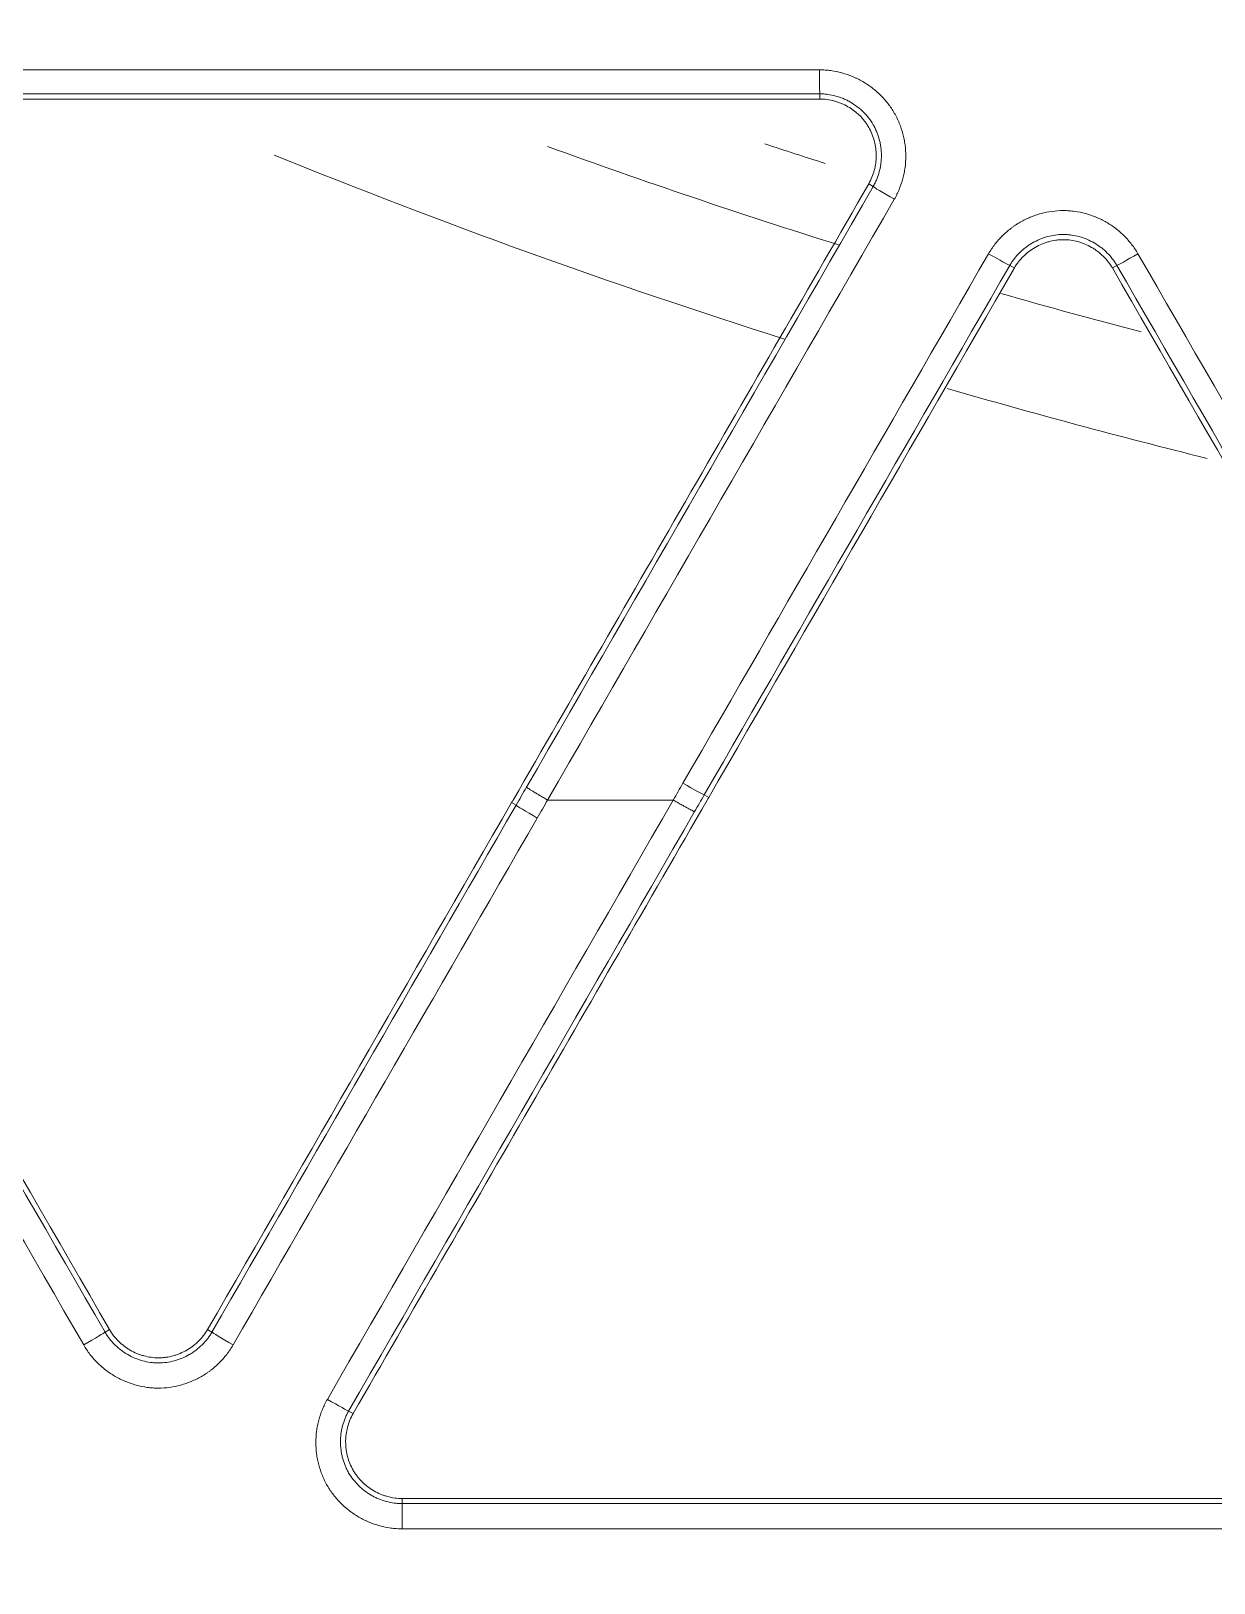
# Model space of a CAD drawing. Header units: inches. Extents: x 405346 to 489838, y -25612 to 14934.
# Drawn here: x 462739.77 to 462762.65, y 4169.88 to 4199.88 of the extents above; entities that cross this region are included whole.
import ezdxf

# ---------------------------------------------------------------- set-up
doc = ezdxf.new("R2010")
doc.units = ezdxf.units.IN
doc.header["$LTSCALE"] = 200
doc.header["$MEASUREMENT"] = 0
doc.layers.add('SS-EQ', color=2, linetype='Continuous', lineweight=20)

# ---------------------------------------------------------------- blocks, each defined once
blk = doc.blocks.new('4way무풍')
at = {"layer": 'SS-EQ'}
for p, q in [((-39.708, -122.858), (-39.708, -122.758)), ((-38.674, -124.549), (-38.76, -124.5)), ((-35.944, -126.125), (-36.031, -126.075)), ((-33.962, -126.075), (-34.049, -126.125)), ((-45.579, -136.51), (-45.666, -136.46)), ((-41.941, -136.311), (-41.854, -136.361)), ((-53.529, -146.698), (-53.443, -146.648)), ((-51.547, -146.648), (-51.461, -146.698)), ((-48.818, -148.224), (-48.732, -148.274)), ((-47.784, -149.915), (-47.784, -150.014))]:
    blk.add_line(p, q, dxfattribs=at)
for radius, start, end in [(131.692, 250.03147, 252.61537), (130.269, 251.76308, 252.30048), (133.744, 247.92891, 252.4228), (131.692, 254.04315, 255.26667), (133.744, 253.8302, 256.06284)]:
    blk.add_arc((0, 0), radius, start, end, dxfattribs=at)
for centre, major_axis, ratio, start_param, end_param in [((-39.708, -122.284), (0, -0.474), 0.004286, 4.734848, 6.248278), ((-38.263, -124.786), (-0.41, 0.237), 0.021992, 0.034915, 1.578833), ((-36.441, -125.838), (-0.41, 0.237), 0.022134, 1.579183, 3.106678), ((-33.552, -125.838), (-0.41, -0.237), 0.018567, 0.034913, 1.556037), ((-42.351, -136.074), (-0.41, 0.237), 0.024061, 1.580038, 3.106676), ((-45.169, -136.747), (0.41, -0.237), 0.024189, 3.176509, 4.721402), ((-53.939, -146.934), (-0.41, -0.237), 0.020582, 1.553548, 3.106679), ((-51.051, -146.934), (-0.41, 0.237), 0.025214, 0.034918, 1.580291), ((-49.228, -147.986), (-0.41, 0.237), 0.025309, 1.58059, 3.106675), ((-47.784, -150.488), (0, -0.474), 0.00394, 3.176455, 4.739626)]:
    blk.add_ellipse(centre, major_axis=major_axis, ratio=ratio, start_param=start_param, end_param=end_param, dxfattribs=at)
for points, knots in [([(-0.032, -346.294), (-6.969, -346.294), (-13.906, -346.294), (-27.78, -346.294), (-34.717, -346.294), (-55.528, -346.294), (-69.403, -346.294), (-97.151, -346.294), (-111.025, -346.294), (-138.774, -346.294), (-152.648, -346.294), (-180.396, -346.294), (-194.27, -346.294), (-215.082, -346.294), (-222.019, -346.294), (-235.893, -346.294), (-242.83, -346.294), (-253.236, -346.294), (-256.704, -346.293), (-263.641, -346.293), (-267.11, -346.294), (-272.313, -346.294), (-274.047, -346.294), (-276.648, -346.294), (-277.515, -346.294), (-279.25, -346.294), (-280.117, -346.293), (-281.418, -346.293), (-281.851, -346.293), (-282.718, -346.293), (-283.152, -346.293), (-283.802, -346.293), (-284.019, -346.294), (-284.453, -346.294), (-284.669, -346.294), (-285.103, -346.294), (-285.32, -346.293), (-285.753, -346.291), (-285.97, -346.288), (-286.62, -346.277), (-287.053, -346.265), (-287.92, -346.232), (-288.353, -346.21), (-289.653, -346.133), (-290.519, -346.062), (-291.817, -345.929), (-292.25, -345.88), (-292.899, -345.799), (-293.116, -345.771), (-293.548, -345.713), (-294.627, -345.561), (-295.697, -345.382), (-298.249, -344.898), (-299.929, -344.504), (-302.417, -343.81), (-304.065, -343.313), (-305.692, -342.746), (-308.116, -341.843), (-309.711, -341.172), (-311.481, -340.336), (-311.677, -340.242), (-312.069, -340.051), (-312.265, -339.955), (-312.85, -339.663), (-313.238, -339.464), (-314.393, -338.857), (-315.91, -338.018), (-317.384, -337.119), (-318.837, -336.19), (-319.553, -335.711), (-320.962, -334.724), (-322.351, -333.708), (-324.369, -332.095), (-326.323, -330.394), (-327.582, -329.2), (-328.355, -328.435), (-328.586, -328.204), (-328.815, -327.971), (-328.968, -327.815), (-329.044, -327.737), (-329.423, -327.345), (-329.723, -327.029), (-330.61, -326.073), (-331.762, -324.777), (-333.398, -322.77), (-334.43, -321.391), (-335.932, -319.291), (-336.873, -317.851), (-338.196, -315.627), (-339.047, -314.124), (-339.838, -312.58), (-340.313, -311.601), (-340.454, -311.306), (-340.593, -311.01), (-340.685, -310.813), (-340.731, -310.713), (-340.958, -310.218), (-341.135, -309.821), (-341.654, -308.624), (-342.309, -307.019), (-343.186, -304.583), (-343.7, -302.939), (-344.419, -300.46), (-344.828, -298.788), (-345.336, -296.251), (-345.487, -295.401), (-345.755, -293.691), (-345.871, -292.831), (-345.994, -291.749), (-346.017, -291.533), (-346.062, -291.099), (-346.083, -290.882), (-346.143, -290.23), (-346.178, -289.796), (-346.239, -288.927), (-346.265, -288.493), (-346.307, -287.624), (-346.324, -287.19), (-346.342, -286.538), (-346.347, -286.321), (-346.354, -285.886), (-346.356, -285.669), (-346.359, -285.235), (-346.359, -285.017), (-346.359, -284.583), (-346.359, -284.366), (-346.358, -283.714), (-346.358, -283.28), (-346.358, -282.411), (-346.358, -281.976), (-346.358, -280.673), (-346.358, -279.804), (-346.359, -278.066), (-346.359, -277.197), (-346.359, -274.59), (-346.359, -272.852), (-346.358, -264.163), (-346.358, -257.211), (-346.359, -236.356), (-346.359, -222.453), (-346.359, -194.646), (-346.359, -180.743), (-346.359, -152.936), (-346.359, -139.033), (-346.359, -111.226), (-346.359, -69.517), (-346.359, -27.807), (-346.359, 0)], [0, 0, 0, 0, 0.03125, 0.03125, 0.0625, 0.0625, 0.125, 0.125, 0.1875, 0.1875, 0.25, 0.25, 0.3125, 0.3125, 0.34375, 0.34375, 0.375, 0.375, 0.390625, 0.390625, 0.40625, 0.40625, 0.414063, 0.414063, 0.417969, 0.417969, 0.421875, 0.421875, 0.423828, 0.423828, 0.425781, 0.425781, 0.426758, 0.426758, 0.427734, 0.427734, 0.428711, 0.428711, 0.429688, 0.429688, 0.431641, 0.431641, 0.433594, 0.433594, 0.4375, 0.4375, 0.439453, 0.439453, 0.44043, 0.44043, 0.441406, 0.445313, 0.445313, 0.453125, 0.453125, 0.457031, 0.460938, 0.460938, 0.46875, 0.46875, 0.469727, 0.469727, 0.470703, 0.470703, 0.472656, 0.472656, 0.476563, 0.480469, 0.480469, 0.484375, 0.484375, 0.488281, 0.492188, 0.496094, 0.5, 0.5, 0.500977, 0.501465, 0.501465, 0.501953, 0.501953, 0.503906, 0.503906, 0.507813, 0.511719, 0.515625, 0.515625, 0.523438, 0.523438, 0.527344, 0.53125, 0.53125, 0.532227, 0.532715, 0.532715, 0.533203, 0.533203, 0.535156, 0.535156, 0.539063, 0.542969, 0.546875, 0.546875, 0.554688, 0.554688, 0.558594, 0.558594, 0.5625, 0.5625, 0.563477, 0.563477, 0.564453, 0.564453, 0.566406, 0.566406, 0.568359, 0.568359, 0.570313, 0.570313, 0.571289, 0.571289, 0.572266, 0.572266, 0.573242, 0.573242, 0.574219, 0.574219, 0.576172, 0.576172, 0.578125, 0.578125, 0.582031, 0.582031, 0.585938, 0.585938, 0.59375, 0.59375, 0.625, 0.625, 0.6875, 0.6875, 0.75, 0.75, 0.8125, 0.8125, 0.875, 1, 1, 1, 1]), ([(-345.164, 0), (-345.164, -27.72), (-345.163, -69.3), (-345.162, -110.879), (-345.161, -138.599), (-345.16, -152.459), (-345.158, -180.179), (-345.157, -194.038), (-345.154, -221.758), (-345.152, -235.618), (-345.147, -256.408), (-345.146, -263.338), (-345.145, -272), (-345.144, -273.733), (-345.144, -276.331), (-345.144, -277.198), (-345.143, -278.93), (-345.142, -279.796), (-345.142, -281.096), (-345.141, -281.529), (-345.141, -282.395), (-345.141, -282.828), (-345.141, -283.694), (-345.141, -284.128), (-345.14, -284.777), (-345.139, -284.994), (-345.136, -285.427), (-345.134, -285.643), (-345.124, -286.293), (-345.113, -286.726), (-345.08, -287.592), (-345.06, -288.025), (-345.009, -288.891), (-344.978, -289.324), (-344.926, -289.973), (-344.898, -290.298), (-344.868, -290.623), (-344.847, -290.839), (-344.836, -290.947), (-344.736, -291.92), (-344.629, -292.78), (-344.379, -294.49), (-344.236, -295.341), (-343.754, -297.876), (-343.361, -299.547), (-342.665, -302.025), (-342.166, -303.667), (-341.312, -306.101), (-340.67, -307.704), (-340.162, -308.899), (-339.901, -309.494), (-339.629, -310.087), (-339.446, -310.481), (-339.353, -310.678), (-338.885, -311.657), (-338.495, -312.43), (-337.684, -313.955), (-337.263, -314.706), (-336.391, -316.189), (-335.94, -316.919), (-335.007, -318.36), (-334.525, -319.069), (-333.532, -320.468), (-332.508, -321.846), (-330.881, -323.85), (-329.735, -325.144), (-328.853, -326.098), (-328.555, -326.413), (-328.177, -326.804), (-328.101, -326.882), (-327.949, -327.038), (-327.721, -327.27), (-327.491, -327.501), (-326.721, -328.264), (-325.466, -329.454), (-323.518, -331.15), (-321.504, -332.756), (-320.119, -333.767), (-318.711, -334.749), (-317.997, -335.224), (-316.546, -336.146), (-315.81, -336.593), (-314.315, -337.455), (-313.557, -337.871), (-312.595, -338.371), (-312.305, -338.52), (-312.014, -338.667), (-311.819, -338.764), (-311.722, -338.813), (-311.235, -339.053), (-310.844, -339.241), (-309.666, -339.791), (-308.875, -340.139), (-307.283, -340.8), (-305.68, -341.425), (-303.244, -342.258), (-301.598, -342.743), (-299.114, -343.417), (-297.436, -343.797), (-294.888, -344.259), (-294.033, -344.395), (-292.957, -344.543), (-292.742, -344.571), (-292.31, -344.625), (-291.663, -344.704), (-291.015, -344.771), (-289.72, -344.892), (-288.856, -344.954), (-287.56, -345.019), (-287.128, -345.036), (-286.48, -345.054), (-286.264, -345.059), (-285.831, -345.067), (-285.615, -345.069), (-285.183, -345.073), (-284.967, -345.074), (-284.534, -345.075), (-284.318, -345.075), (-283.67, -345.076), (-283.237, -345.076), (-282.589, -345.076), (-282.373, -345.076), (-281.94, -345.076), (-281.724, -345.076), (-281.075, -345.076), (-280.643, -345.077), (-279.346, -345.077), (-278.481, -345.078), (-276.752, -345.079), (-275.887, -345.079), (-273.293, -345.079), (-271.563, -345.08), (-262.916, -345.081), (-255.998, -345.082), (-242.162, -345.085), (-235.244, -345.086), (-221.408, -345.089), (-214.49, -345.09), (-193.736, -345.092), (-179.9, -345.094), (-152.228, -345.096), (-138.392, -345.096), (-110.72, -345.097), (-96.884, -345.098), (-69.212, -345.098), (-55.376, -345.099), (-34.622, -345.099), (-27.704, -345.099), (-13.868, -345.099), (-6.95, -345.099), (-0.032, -345.099)], [0, 0, 0, 0, 0.125, 0.1875, 0.1875, 0.25, 0.25, 0.3125, 0.3125, 0.375, 0.375, 0.40625, 0.40625, 0.414063, 0.414063, 0.417969, 0.417969, 0.421875, 0.421875, 0.423828, 0.423828, 0.425781, 0.425781, 0.427734, 0.427734, 0.428711, 0.428711, 0.429688, 0.429688, 0.431641, 0.431641, 0.433594, 0.433594, 0.435547, 0.435547, 0.436523, 0.437012, 0.437012, 0.4375, 0.4375, 0.441406, 0.441406, 0.445313, 0.445313, 0.453125, 0.453125, 0.457031, 0.460938, 0.464844, 0.464844, 0.466797, 0.467773, 0.467773, 0.46875, 0.46875, 0.472656, 0.472656, 0.476563, 0.476563, 0.480469, 0.480469, 0.484375, 0.484375, 0.488281, 0.492188, 0.496094, 0.496094, 0.498047, 0.498047, 0.498535, 0.498535, 0.499023, 0.5, 0.5, 0.503906, 0.507813, 0.511719, 0.515625, 0.515625, 0.519531, 0.519531, 0.523438, 0.523438, 0.527344, 0.527344, 0.52832, 0.528809, 0.528809, 0.529297, 0.529297, 0.53125, 0.53125, 0.535156, 0.535156, 0.539063, 0.542969, 0.546875, 0.546875, 0.554688, 0.554688, 0.558594, 0.558594, 0.55957, 0.55957, 0.560547, 0.5625, 0.5625, 0.566406, 0.566406, 0.568359, 0.568359, 0.569336, 0.569336, 0.570313, 0.570313, 0.571289, 0.571289, 0.572266, 0.572266, 0.574219, 0.574219, 0.575195, 0.575195, 0.576172, 0.576172, 0.578125, 0.578125, 0.582031, 0.582031, 0.585938, 0.585938, 0.59375, 0.59375, 0.625, 0.625, 0.65625, 0.65625, 0.6875, 0.6875, 0.75, 0.75, 0.8125, 0.8125, 0.875, 0.875, 0.9375, 0.9375, 0.96875, 0.96875, 1, 1, 1, 1]), ([(-39.71, -122.295), (-39.673, -122.295), (-39.636, -122.296), (-39.563, -122.301), (-39.527, -122.305), (-39.419, -122.32), (-39.277, -122.349), (-39.139, -122.396), (-39.055, -122.431), (-39.038, -122.439), (-39.005, -122.454), (-38.955, -122.477), (-38.907, -122.503), (-38.813, -122.558), (-38.753, -122.598), (-38.666, -122.664), (-38.638, -122.687), (-38.597, -122.723), (-38.583, -122.735), (-38.556, -122.76), (-38.543, -122.773), (-38.478, -122.837), (-38.382, -122.946), (-38.302, -123.066), (-38.247, -123.161), (-38.229, -123.193), (-38.197, -123.259), (-38.182, -123.292), (-38.141, -123.393), (-38.118, -123.461), (-38.091, -123.566), (-38.083, -123.602), (-38.072, -123.655), (-38.069, -123.673), (-38.063, -123.71), (-38.06, -123.728), (-38.049, -123.818), (-38.039, -123.963), (-38.049, -124.108), (-38.06, -124.198), (-38.063, -124.216), (-38.069, -124.252), (-38.072, -124.271), (-38.083, -124.324), (-38.091, -124.36), (-38.119, -124.465), (-38.142, -124.534), (-38.197, -124.668), (-38.229, -124.733), (-38.265, -124.797)], [0, 0, 0, 0, 0.03125, 0.03125, 0.0625, 0.0625, 0.125, 0.1875, 0.1875, 0.203125, 0.203125, 0.21875, 0.25, 0.25, 0.3125, 0.3125, 0.34375, 0.34375, 0.359375, 0.359375, 0.375, 0.375, 0.4375, 0.5, 0.5, 0.53125, 0.53125, 0.5625, 0.5625, 0.625, 0.625, 0.65625, 0.65625, 0.671875, 0.671875, 0.6875, 0.6875, 0.75, 0.8125, 0.8125, 0.828125, 0.828125, 0.84375, 0.84375, 0.875, 0.875, 0.9375, 0.9375, 1, 1, 1, 1]), ([(-38.674, -124.549), (-38.672, -124.547), (-38.67, -124.544), (-38.667, -124.538), (-38.662, -124.529), (-38.651, -124.509), (-38.631, -124.469), (-38.615, -124.433), (-38.585, -124.361), (-38.569, -124.312), (-38.549, -124.237), (-38.543, -124.211), (-38.533, -124.16), (-38.529, -124.134), (-38.519, -124.056), (-38.512, -123.953), (-38.519, -123.849), (-38.527, -123.784), (-38.529, -123.771), (-38.533, -123.745), (-38.54, -123.707), (-38.549, -123.669), (-38.568, -123.593), (-38.585, -123.544), (-38.614, -123.472), (-38.625, -123.448), (-38.648, -123.401), (-38.66, -123.378), (-38.699, -123.31), (-38.728, -123.267), (-38.792, -123.185), (-38.826, -123.146), (-38.882, -123.091), (-38.901, -123.073), (-38.941, -123.039), (-38.961, -123.023), (-39.023, -122.975), (-39.066, -122.947), (-39.134, -122.908), (-39.168, -122.889), (-39.203, -122.872), (-39.227, -122.861), (-39.239, -122.856), (-39.3, -122.831), (-39.398, -122.797), (-39.499, -122.776), (-39.577, -122.765), (-39.603, -122.762), (-39.642, -122.76), (-39.655, -122.759), (-39.675, -122.758), (-39.685, -122.758), (-39.695, -122.758), (-39.701, -122.758), (-39.704, -122.758), (-39.708, -122.758)], [0, 0, 0, 0, 0.003906, 0.003906, 0.007812, 0.015625, 0.03125, 0.0625, 0.0625, 0.125, 0.125, 0.15625, 0.15625, 0.1875, 0.1875, 0.25, 0.3125, 0.3125, 0.328125, 0.328125, 0.34375, 0.375, 0.375, 0.4375, 0.4375, 0.46875, 0.46875, 0.5, 0.5, 0.5625, 0.5625, 0.625, 0.625, 0.65625, 0.65625, 0.6875, 0.6875, 0.75, 0.75, 0.78125, 0.796875, 0.796875, 0.8125, 0.8125, 0.875, 0.9375, 0.9375, 0.96875, 0.96875, 0.984375, 0.984375, 0.992188, 0.996094, 0.996094, 1, 1, 1, 1]), ([(-39.708, -122.858), (-39.66, -122.858), (-39.612, -122.861), (-39.518, -122.874), (-39.471, -122.884), (-39.402, -122.903), (-39.38, -122.91), (-39.334, -122.926), (-39.312, -122.934), (-39.246, -122.962), (-39.16, -123.004), (-39.081, -123.057), (-39.033, -123.093), (-39.024, -123.101), (-39.005, -123.116), (-38.978, -123.139), (-38.951, -123.163), (-38.901, -123.213), (-38.869, -123.249), (-38.825, -123.305), (-38.811, -123.324), (-38.785, -123.364), (-38.772, -123.385), (-38.736, -123.447), (-38.694, -123.532), (-38.664, -123.623), (-38.646, -123.692), (-38.641, -123.715), (-38.631, -123.763), (-38.628, -123.786), (-38.619, -123.857), (-38.615, -123.904), (-38.615, -123.976), (-38.616, -124), (-38.619, -124.047), (-38.621, -124.071), (-38.631, -124.143), (-38.649, -124.236), (-38.679, -124.326), (-38.715, -124.415), (-38.736, -124.458), (-38.76, -124.5)], [0, 0, 0, 0, 0.0625, 0.0625, 0.125, 0.125, 0.15625, 0.15625, 0.1875, 0.1875, 0.25, 0.3125, 0.3125, 0.328125, 0.328125, 0.34375, 0.375, 0.375, 0.4375, 0.4375, 0.46875, 0.46875, 0.5, 0.5, 0.5625, 0.625, 0.625, 0.65625, 0.65625, 0.6875, 0.6875, 0.75, 0.75, 0.78125, 0.78125, 0.8125, 0.8125, 0.875, 0.9375, 0.9375, 1, 1, 1, 1]), ([(-36.443, -125.849), (-36.424, -125.817), (-36.405, -125.786), (-36.364, -125.725), (-36.343, -125.696), (-36.276, -125.609), (-36.18, -125.501), (-36.07, -125.406), (-35.998, -125.35), (-35.983, -125.339), (-35.953, -125.318), (-35.908, -125.287), (-35.862, -125.258), (-35.767, -125.204), (-35.702, -125.172), (-35.602, -125.13), (-35.568, -125.117), (-35.516, -125.099), (-35.499, -125.094), (-35.464, -125.083), (-35.446, -125.078), (-35.358, -125.054), (-35.216, -125.025), (-35.071, -125.015), (-34.962, -125.015), (-34.925, -125.016), (-34.852, -125.021), (-34.816, -125.025), (-34.708, -125.04), (-34.637, -125.054), (-34.532, -125.083), (-34.498, -125.093), (-34.446, -125.111), (-34.429, -125.117), (-34.395, -125.13), (-34.377, -125.137), (-34.293, -125.172), (-34.163, -125.237), (-34.042, -125.317), (-33.97, -125.372), (-33.956, -125.384), (-33.927, -125.407), (-33.913, -125.419), (-33.872, -125.455), (-33.845, -125.48), (-33.768, -125.556), (-33.72, -125.611), (-33.631, -125.725), (-33.591, -125.786), (-33.554, -125.849)], [0, 0, 0, 0, 0.03125, 0.03125, 0.0625, 0.0625, 0.125, 0.1875, 0.1875, 0.203125, 0.203125, 0.21875, 0.25, 0.25, 0.3125, 0.3125, 0.34375, 0.34375, 0.359375, 0.359375, 0.375, 0.375, 0.4375, 0.5, 0.5, 0.53125, 0.53125, 0.5625, 0.5625, 0.625, 0.625, 0.65625, 0.65625, 0.671875, 0.671875, 0.6875, 0.6875, 0.75, 0.8125, 0.8125, 0.828125, 0.828125, 0.84375, 0.84375, 0.875, 0.875, 0.9375, 0.9375, 1, 1, 1, 1]), ([(-33.962, -126.075), (-33.964, -126.072), (-33.966, -126.069), (-33.969, -126.064), (-33.974, -126.055), (-33.986, -126.036), (-34.011, -125.997), (-34.034, -125.966), (-34.081, -125.904), (-34.115, -125.866), (-34.171, -125.811), (-34.19, -125.793), (-34.23, -125.758), (-34.25, -125.742), (-34.312, -125.695), (-34.399, -125.637), (-34.492, -125.591), (-34.552, -125.566), (-34.564, -125.561), (-34.589, -125.551), (-34.626, -125.538), (-34.663, -125.526), (-34.738, -125.506), (-34.789, -125.495), (-34.866, -125.485), (-34.892, -125.482), (-34.944, -125.479), (-34.97, -125.478), (-35.049, -125.478), (-35.101, -125.481), (-35.203, -125.495), (-35.254, -125.506), (-35.33, -125.526), (-35.355, -125.534), (-35.404, -125.551), (-35.429, -125.561), (-35.501, -125.591), (-35.547, -125.614), (-35.615, -125.653), (-35.648, -125.673), (-35.68, -125.695), (-35.701, -125.711), (-35.712, -125.718), (-35.764, -125.758), (-35.843, -125.826), (-35.911, -125.904), (-35.959, -125.965), (-35.975, -125.986), (-35.997, -126.019), (-36.004, -126.03), (-36.014, -126.047), (-36.019, -126.055), (-36.024, -126.064), (-36.028, -126.069), (-36.029, -126.072), (-36.031, -126.075)], [0, 0, 0, 0, 0.003906, 0.003906, 0.007813, 0.015625, 0.03125, 0.0625, 0.0625, 0.125, 0.125, 0.15625, 0.15625, 0.1875, 0.1875, 0.25, 0.3125, 0.3125, 0.328125, 0.328125, 0.34375, 0.375, 0.375, 0.4375, 0.4375, 0.46875, 0.46875, 0.5, 0.5, 0.5625, 0.5625, 0.625, 0.625, 0.65625, 0.65625, 0.6875, 0.6875, 0.75, 0.75, 0.78125, 0.796875, 0.796875, 0.8125, 0.8125, 0.875, 0.9375, 0.9375, 0.96875, 0.96875, 0.984375, 0.984375, 0.992188, 0.996094, 0.996094, 1, 1, 1, 1]), ([(-35.944, -126.125), (-35.92, -126.083), (-35.894, -126.044), (-35.836, -125.969), (-35.804, -125.933), (-35.753, -125.883), (-35.736, -125.867), (-35.699, -125.835), (-35.681, -125.82), (-35.624, -125.777), (-35.544, -125.724), (-35.459, -125.682), (-35.404, -125.659), (-35.393, -125.654), (-35.37, -125.646), (-35.336, -125.633), (-35.302, -125.623), (-35.234, -125.604), (-35.187, -125.594), (-35.116, -125.585), (-35.093, -125.582), (-35.045, -125.579), (-35.021, -125.578), (-34.949, -125.578), (-34.854, -125.585), (-34.761, -125.604), (-34.692, -125.622), (-34.669, -125.63), (-34.623, -125.645), (-34.601, -125.654), (-34.535, -125.681), (-34.492, -125.702), (-34.43, -125.738), (-34.41, -125.751), (-34.37, -125.777), (-34.351, -125.791), (-34.293, -125.835), (-34.222, -125.897), (-34.159, -125.968), (-34.1, -126.043), (-34.073, -126.083), (-34.049, -126.125)], [0, 0, 0, 0, 0.0625, 0.0625, 0.125, 0.125, 0.15625, 0.15625, 0.1875, 0.1875, 0.25, 0.3125, 0.3125, 0.328125, 0.328125, 0.34375, 0.375, 0.375, 0.4375, 0.4375, 0.46875, 0.46875, 0.5, 0.5, 0.5625, 0.625, 0.625, 0.65625, 0.65625, 0.6875, 0.6875, 0.75, 0.75, 0.78125, 0.78125, 0.8125, 0.8125, 0.875, 0.9375, 0.9375, 1, 1, 1, 1]), ([(-44.97, -136.411), (-44.997, -136.396), (-45.023, -136.38), (-45.075, -136.35), (-45.1, -136.335), (-45.149, -136.306), (-45.172, -136.292), (-45.216, -136.266), (-45.237, -136.254), (-45.275, -136.231), (-45.292, -136.22), (-45.322, -136.202), (-45.334, -136.193), (-45.355, -136.18), (-45.363, -136.174), (-45.375, -136.166), (-45.378, -136.164), (-45.378, -136.162)], [0, 0, 0, 0, 0.125, 0.125, 0.25, 0.25, 0.375, 0.375, 0.5, 0.5, 0.625, 0.625, 0.75, 0.75, 0.875, 0.875, 1, 1, 1, 1]), ([(-44.97, -136.411), (-44.97, -136.411), (-44.97, -136.411), (-45.037, -136.527), (-45.104, -136.643), (-45.171, -136.759)], [0, 0, 0, 0, 0.000099, 0.000099, 1, 1, 1, 1]), ([(-44.97, -136.411), (-44.743, -136.411), (-43.933, -136.411), (-43.124, -136.411), (-42.54, -136.411)], [0, 0, 0, 0, 0.279827, 1, 1, 1, 1]), ([(-42.54, -136.411), (-42.514, -136.426), (-42.488, -136.441), (-42.437, -136.47), (-42.411, -136.485), (-42.363, -136.512), (-42.34, -136.525), (-42.296, -136.549), (-42.275, -136.561), (-42.237, -136.582), (-42.22, -136.591), (-42.189, -136.607), (-42.176, -136.614), (-42.154, -136.625), (-42.146, -136.629), (-42.133, -136.635), (-42.13, -136.636), (-42.128, -136.636)], [0, 0, 0, 0, 0.125, 0.125, 0.25, 0.25, 0.375, 0.375, 0.5, 0.5, 0.625, 0.625, 0.75, 0.75, 0.875, 0.875, 1, 1, 1, 1]), ([(-53.529, -146.698), (-53.527, -146.701), (-53.526, -146.703), (-53.522, -146.709), (-53.517, -146.718), (-53.505, -146.737), (-53.481, -146.775), (-53.458, -146.807), (-53.41, -146.868), (-53.376, -146.907), (-53.32, -146.962), (-53.301, -146.98), (-53.262, -147.014), (-53.241, -147.031), (-53.179, -147.078), (-53.093, -147.135), (-53, -147.182), (-52.939, -147.207), (-52.927, -147.212), (-52.903, -147.221), (-52.866, -147.234), (-52.828, -147.246), (-52.753, -147.266), (-52.703, -147.277), (-52.626, -147.287), (-52.6, -147.29), (-52.548, -147.294), (-52.521, -147.295), (-52.443, -147.295), (-52.391, -147.291), (-52.288, -147.277), (-52.238, -147.267), (-52.162, -147.246), (-52.137, -147.238), (-52.088, -147.221), (-52.063, -147.212), (-51.991, -147.182), (-51.945, -147.159), (-51.877, -147.12), (-51.844, -147.099), (-51.812, -147.077), (-51.791, -147.062), (-51.78, -147.054), (-51.728, -147.014), (-51.649, -146.946), (-51.581, -146.869), (-51.533, -146.808), (-51.517, -146.786), (-51.495, -146.754), (-51.488, -146.743), (-51.478, -146.726), (-51.473, -146.718), (-51.468, -146.709), (-51.464, -146.704), (-51.463, -146.701), (-51.461, -146.698)], [0, 0, 0, 0, 0.003906, 0.003906, 0.007813, 0.015625, 0.03125, 0.0625, 0.0625, 0.125, 0.125, 0.15625, 0.15625, 0.1875, 0.1875, 0.25, 0.3125, 0.3125, 0.328125, 0.328125, 0.34375, 0.375, 0.375, 0.4375, 0.4375, 0.46875, 0.46875, 0.5, 0.5, 0.5625, 0.5625, 0.625, 0.625, 0.65625, 0.65625, 0.6875, 0.6875, 0.75, 0.75, 0.78125, 0.796875, 0.796875, 0.8125, 0.8125, 0.875, 0.9375, 0.9375, 0.96875, 0.96875, 0.984375, 0.984375, 0.992188, 0.996094, 0.996094, 1, 1, 1, 1]), ([(-51.547, -146.648), (-51.571, -146.69), (-51.598, -146.729), (-51.656, -146.804), (-51.688, -146.84), (-51.739, -146.89), (-51.756, -146.906), (-51.793, -146.938), (-51.811, -146.953), (-51.868, -146.996), (-51.947, -147.049), (-52.033, -147.091), (-52.088, -147.115), (-52.099, -147.119), (-52.122, -147.128), (-52.156, -147.14), (-52.19, -147.15), (-52.258, -147.169), (-52.305, -147.179), (-52.375, -147.189), (-52.399, -147.191), (-52.447, -147.194), (-52.471, -147.195), (-52.543, -147.195), (-52.638, -147.189), (-52.731, -147.17), (-52.8, -147.151), (-52.823, -147.144), (-52.869, -147.128), (-52.891, -147.12), (-52.957, -147.092), (-53, -147.071), (-53.061, -147.035), (-53.082, -147.023), (-53.121, -146.996), (-53.141, -146.982), (-53.198, -146.939), (-53.27, -146.876), (-53.333, -146.805), (-53.392, -146.73), (-53.419, -146.69), (-53.443, -146.648)], [0, 0, 0, 0, 0.0625, 0.0625, 0.125, 0.125, 0.15625, 0.15625, 0.1875, 0.1875, 0.25, 0.3125, 0.3125, 0.328125, 0.328125, 0.34375, 0.375, 0.375, 0.4375, 0.4375, 0.46875, 0.46875, 0.5, 0.5, 0.5625, 0.625, 0.625, 0.65625, 0.65625, 0.6875, 0.6875, 0.75, 0.75, 0.78125, 0.78125, 0.8125, 0.8125, 0.875, 0.9375, 0.9375, 1, 1, 1, 1]), ([(-51.053, -146.947), (-51.071, -146.979), (-51.091, -147.01), (-51.131, -147.071), (-51.153, -147.1), (-51.22, -147.186), (-51.316, -147.295), (-51.425, -147.39), (-51.498, -147.446), (-51.513, -147.456), (-51.543, -147.478), (-51.588, -147.509), (-51.634, -147.537), (-51.728, -147.592), (-51.793, -147.624), (-51.894, -147.666), (-51.928, -147.679), (-51.98, -147.697), (-51.997, -147.702), (-52.032, -147.713), (-52.05, -147.718), (-52.138, -147.742), (-52.28, -147.771), (-52.424, -147.781), (-52.534, -147.781), (-52.571, -147.78), (-52.644, -147.775), (-52.68, -147.771), (-52.787, -147.756), (-52.858, -147.742), (-52.963, -147.713), (-52.998, -147.703), (-53.05, -147.685), (-53.067, -147.679), (-53.101, -147.666), (-53.118, -147.659), (-53.202, -147.624), (-53.333, -147.559), (-53.453, -147.479), (-53.526, -147.424), (-53.54, -147.412), (-53.568, -147.389), (-53.582, -147.377), (-53.624, -147.341), (-53.651, -147.316), (-53.728, -147.24), (-53.776, -147.185), (-53.864, -147.071), (-53.905, -147.01), (-53.942, -146.947)], [0, 0, 0, 0, 0.03125, 0.03125, 0.0625, 0.0625, 0.125, 0.1875, 0.1875, 0.203125, 0.203125, 0.21875, 0.25, 0.25, 0.3125, 0.3125, 0.34375, 0.34375, 0.359375, 0.359375, 0.375, 0.375, 0.4375, 0.5, 0.5, 0.53125, 0.53125, 0.5625, 0.5625, 0.625, 0.625, 0.65625, 0.65625, 0.671875, 0.671875, 0.6875, 0.6875, 0.75, 0.8125, 0.8125, 0.828125, 0.828125, 0.84375, 0.84375, 0.875, 0.875, 0.9375, 0.9375, 1, 1, 1, 1]), ([(-47.786, -150.501), (-47.823, -150.501), (-47.859, -150.5), (-47.933, -150.495), (-47.969, -150.491), (-48.077, -150.476), (-48.219, -150.447), (-48.356, -150.4), (-48.441, -150.365), (-48.457, -150.357), (-48.491, -150.342), (-48.54, -150.319), (-48.588, -150.293), (-48.682, -150.238), (-48.743, -150.198), (-48.829, -150.132), (-48.857, -150.109), (-48.899, -150.073), (-48.912, -150.061), (-48.939, -150.036), (-48.952, -150.023), (-49.017, -149.959), (-49.113, -149.85), (-49.194, -149.73), (-49.249, -149.635), (-49.266, -149.602), (-49.298, -149.537), (-49.313, -149.504), (-49.354, -149.403), (-49.377, -149.334), (-49.405, -149.229), (-49.413, -149.194), (-49.424, -149.14), (-49.427, -149.122), (-49.433, -149.086), (-49.435, -149.068), (-49.447, -148.977), (-49.456, -148.832), (-49.447, -148.688), (-49.435, -148.598), (-49.433, -148.58), (-49.427, -148.543), (-49.424, -148.525), (-49.413, -148.471), (-49.405, -148.436), (-49.377, -148.331), (-49.354, -148.262), (-49.299, -148.128), (-49.267, -148.063), (-49.23, -147.999)], [0, 0, 0, 0, 0.03125, 0.03125, 0.0625, 0.0625, 0.125, 0.1875, 0.1875, 0.203125, 0.203125, 0.21875, 0.25, 0.25, 0.3125, 0.3125, 0.34375, 0.34375, 0.359375, 0.359375, 0.375, 0.375, 0.4375, 0.5, 0.5, 0.53125, 0.53125, 0.5625, 0.5625, 0.625, 0.625, 0.65625, 0.65625, 0.671875, 0.671875, 0.6875, 0.6875, 0.75, 0.8125, 0.8125, 0.828125, 0.828125, 0.84375, 0.84375, 0.875, 0.875, 0.9375, 0.9375, 1, 1, 1, 1]), ([(-48.818, -148.224), (-48.82, -148.226), (-48.822, -148.229), (-48.825, -148.235), (-48.83, -148.243), (-48.841, -148.264), (-48.861, -148.304), (-48.877, -148.34), (-48.907, -148.412), (-48.923, -148.461), (-48.943, -148.536), (-48.949, -148.562), (-48.959, -148.613), (-48.963, -148.639), (-48.973, -148.717), (-48.979, -148.82), (-48.973, -148.924), (-48.964, -148.989), (-48.963, -149.002), (-48.958, -149.028), (-48.952, -149.066), (-48.943, -149.104), (-48.923, -149.179), (-48.907, -149.228), (-48.877, -149.3), (-48.867, -149.324), (-48.844, -149.371), (-48.832, -149.394), (-48.792, -149.462), (-48.763, -149.505), (-48.7, -149.587), (-48.665, -149.626), (-48.61, -149.681), (-48.591, -149.699), (-48.551, -149.733), (-48.531, -149.75), (-48.469, -149.797), (-48.426, -149.826), (-48.358, -149.865), (-48.324, -149.883), (-48.288, -149.9), (-48.265, -149.911), (-48.253, -149.916), (-48.192, -149.942), (-48.094, -149.976), (-47.992, -149.997), (-47.915, -150.007), (-47.889, -150.01), (-47.85, -150.013), (-47.837, -150.013), (-47.817, -150.014), (-47.807, -150.014), (-47.797, -150.014), (-47.791, -150.014), (-47.787, -150.014), (-47.784, -150.014)], [0, 0, 0, 0, 0.003906, 0.003906, 0.007813, 0.015625, 0.03125, 0.0625, 0.0625, 0.125, 0.125, 0.15625, 0.15625, 0.1875, 0.1875, 0.25, 0.3125, 0.3125, 0.328125, 0.328125, 0.34375, 0.375, 0.375, 0.4375, 0.4375, 0.46875, 0.46875, 0.5, 0.5, 0.5625, 0.5625, 0.625, 0.625, 0.65625, 0.65625, 0.6875, 0.6875, 0.75, 0.75, 0.78125, 0.796875, 0.796875, 0.8125, 0.8125, 0.875, 0.9375, 0.9375, 0.96875, 0.96875, 0.984375, 0.984375, 0.992188, 0.996094, 0.996094, 1, 1, 1, 1]), ([(-47.784, -149.915), (-47.832, -149.915), (-47.88, -149.912), (-47.974, -149.899), (-48.021, -149.889), (-48.09, -149.87), (-48.112, -149.863), (-48.158, -149.848), (-48.18, -149.839), (-48.246, -149.811), (-48.332, -149.769), (-48.411, -149.716), (-48.459, -149.68), (-48.468, -149.673), (-48.487, -149.657), (-48.514, -149.634), (-48.541, -149.61), (-48.591, -149.56), (-48.623, -149.524), (-48.666, -149.468), (-48.68, -149.449), (-48.707, -149.409), (-48.72, -149.389), (-48.756, -149.326), (-48.798, -149.241), (-48.828, -149.151), (-48.846, -149.081), (-48.851, -149.058), (-48.86, -149.011), (-48.864, -148.987), (-48.873, -148.916), (-48.876, -148.869), (-48.876, -148.797), (-48.876, -148.774), (-48.873, -148.726), (-48.87, -148.702), (-48.861, -148.631), (-48.843, -148.537), (-48.813, -148.447), (-48.777, -148.359), (-48.756, -148.315), (-48.732, -148.274)], [0, 0, 0, 0, 0.0625, 0.0625, 0.125, 0.125, 0.15625, 0.15625, 0.1875, 0.1875, 0.25, 0.3125, 0.3125, 0.328125, 0.328125, 0.34375, 0.375, 0.375, 0.4375, 0.4375, 0.46875, 0.46875, 0.5, 0.5, 0.5625, 0.625, 0.625, 0.65625, 0.65625, 0.6875, 0.6875, 0.75, 0.75, 0.78125, 0.78125, 0.8125, 0.8125, 0.875, 0.9375, 0.9375, 1, 1, 1, 1])]:
    blk.add_open_spline(points, degree=3, knots=knots, dxfattribs=at)
for points in [[(-65.286, -122.294), (-56.761, -122.295), (-48.235, -122.295), (-39.71, -122.295)], [(-39.708, -122.858), (-48.233, -122.858), (-56.758, -122.858), (-65.283, -122.858)], [(-39.708, -122.758), (-48.233, -122.758), (-56.758, -122.758), (-65.282, -122.758)], [(-45.637, -136.411), (-43.345, -132.441), (-41.052, -128.47), (-38.76, -124.5)], [(-45.378, -136.162), (-43.144, -132.292), (-40.909, -128.421), (-38.674, -124.549)], [(-38.265, -124.797), (-40.5, -128.668), (-42.735, -132.54), (-44.97, -136.411)], [(-42.353, -136.086), (-40.383, -132.674), (-38.413, -129.261), (-36.443, -125.849)], [(-33.554, -125.849), (-31.584, -129.262), (-29.614, -132.674), (-27.644, -136.086)], [(-36.031, -126.075), (-38.001, -129.487), (-39.971, -132.899), (-41.941, -136.311)], [(-35.944, -126.125), (-37.914, -129.537), (-39.884, -132.949), (-41.854, -136.361)], [(-28.139, -136.361), (-30.109, -132.949), (-32.079, -129.537), (-34.049, -126.125)], [(-28.053, -136.311), (-30.022, -132.899), (-31.992, -129.487), (-33.962, -126.075)], [(-59.648, -136.1), (-57.608, -139.632), (-55.569, -143.165), (-53.529, -146.698)], [(-59.562, -136.05), (-57.522, -139.583), (-55.482, -143.115), (-53.443, -146.648)], [(-45.579, -136.51), (-45.512, -136.394), (-45.445, -136.278), (-45.378, -136.162)], [(-42.54, -136.411), (-42.478, -136.303), (-42.415, -136.194), (-42.353, -136.086)], [(-53.942, -146.947), (-55.981, -143.414), (-58.021, -139.881), (-60.061, -136.348)], [(-51.547, -146.648), (-49.587, -143.252), (-47.626, -139.856), (-45.666, -136.46)], [(-51.461, -146.698), (-49.5, -143.302), (-47.54, -139.906), (-45.579, -136.51)], [(-49.23, -147.999), (-47, -144.136), (-44.77, -140.274), (-42.54, -136.411)], [(-41.883, -136.411), (-44.166, -140.365), (-46.449, -144.319), (-48.732, -148.274)], [(-45.666, -136.46), (-45.656, -136.444), (-45.646, -136.427), (-45.637, -136.411)], [(-41.941, -136.311), (-42.003, -136.419), (-42.066, -136.528), (-42.128, -136.636)], [(-41.854, -136.361), (-41.864, -136.378), (-41.873, -136.394), (-41.883, -136.411)], [(-45.171, -136.759), (-47.132, -140.155), (-49.092, -143.551), (-51.053, -146.947)], [(-42.128, -136.636), (-44.358, -140.499), (-46.588, -144.361), (-48.818, -148.224)], [(-47.784, -149.915), (-39.259, -149.915), (-30.734, -149.915), (-22.209, -149.915)], [(-47.784, -150.014), (-39.259, -150.014), (-30.734, -150.014), (-22.209, -150.014)], [(-22.21, -150.501), (-30.735, -150.501), (-39.261, -150.501), (-47.786, -150.501)]]:
    blk.add_open_spline(points, degree=3, dxfattribs=at)

msp = doc.modelspace()

# ---------------------------------------------------------------- block references
msp.add_blockref('4way무풍', (462794.732, 4321.426))

doc.saveas('drawing.dxf')
